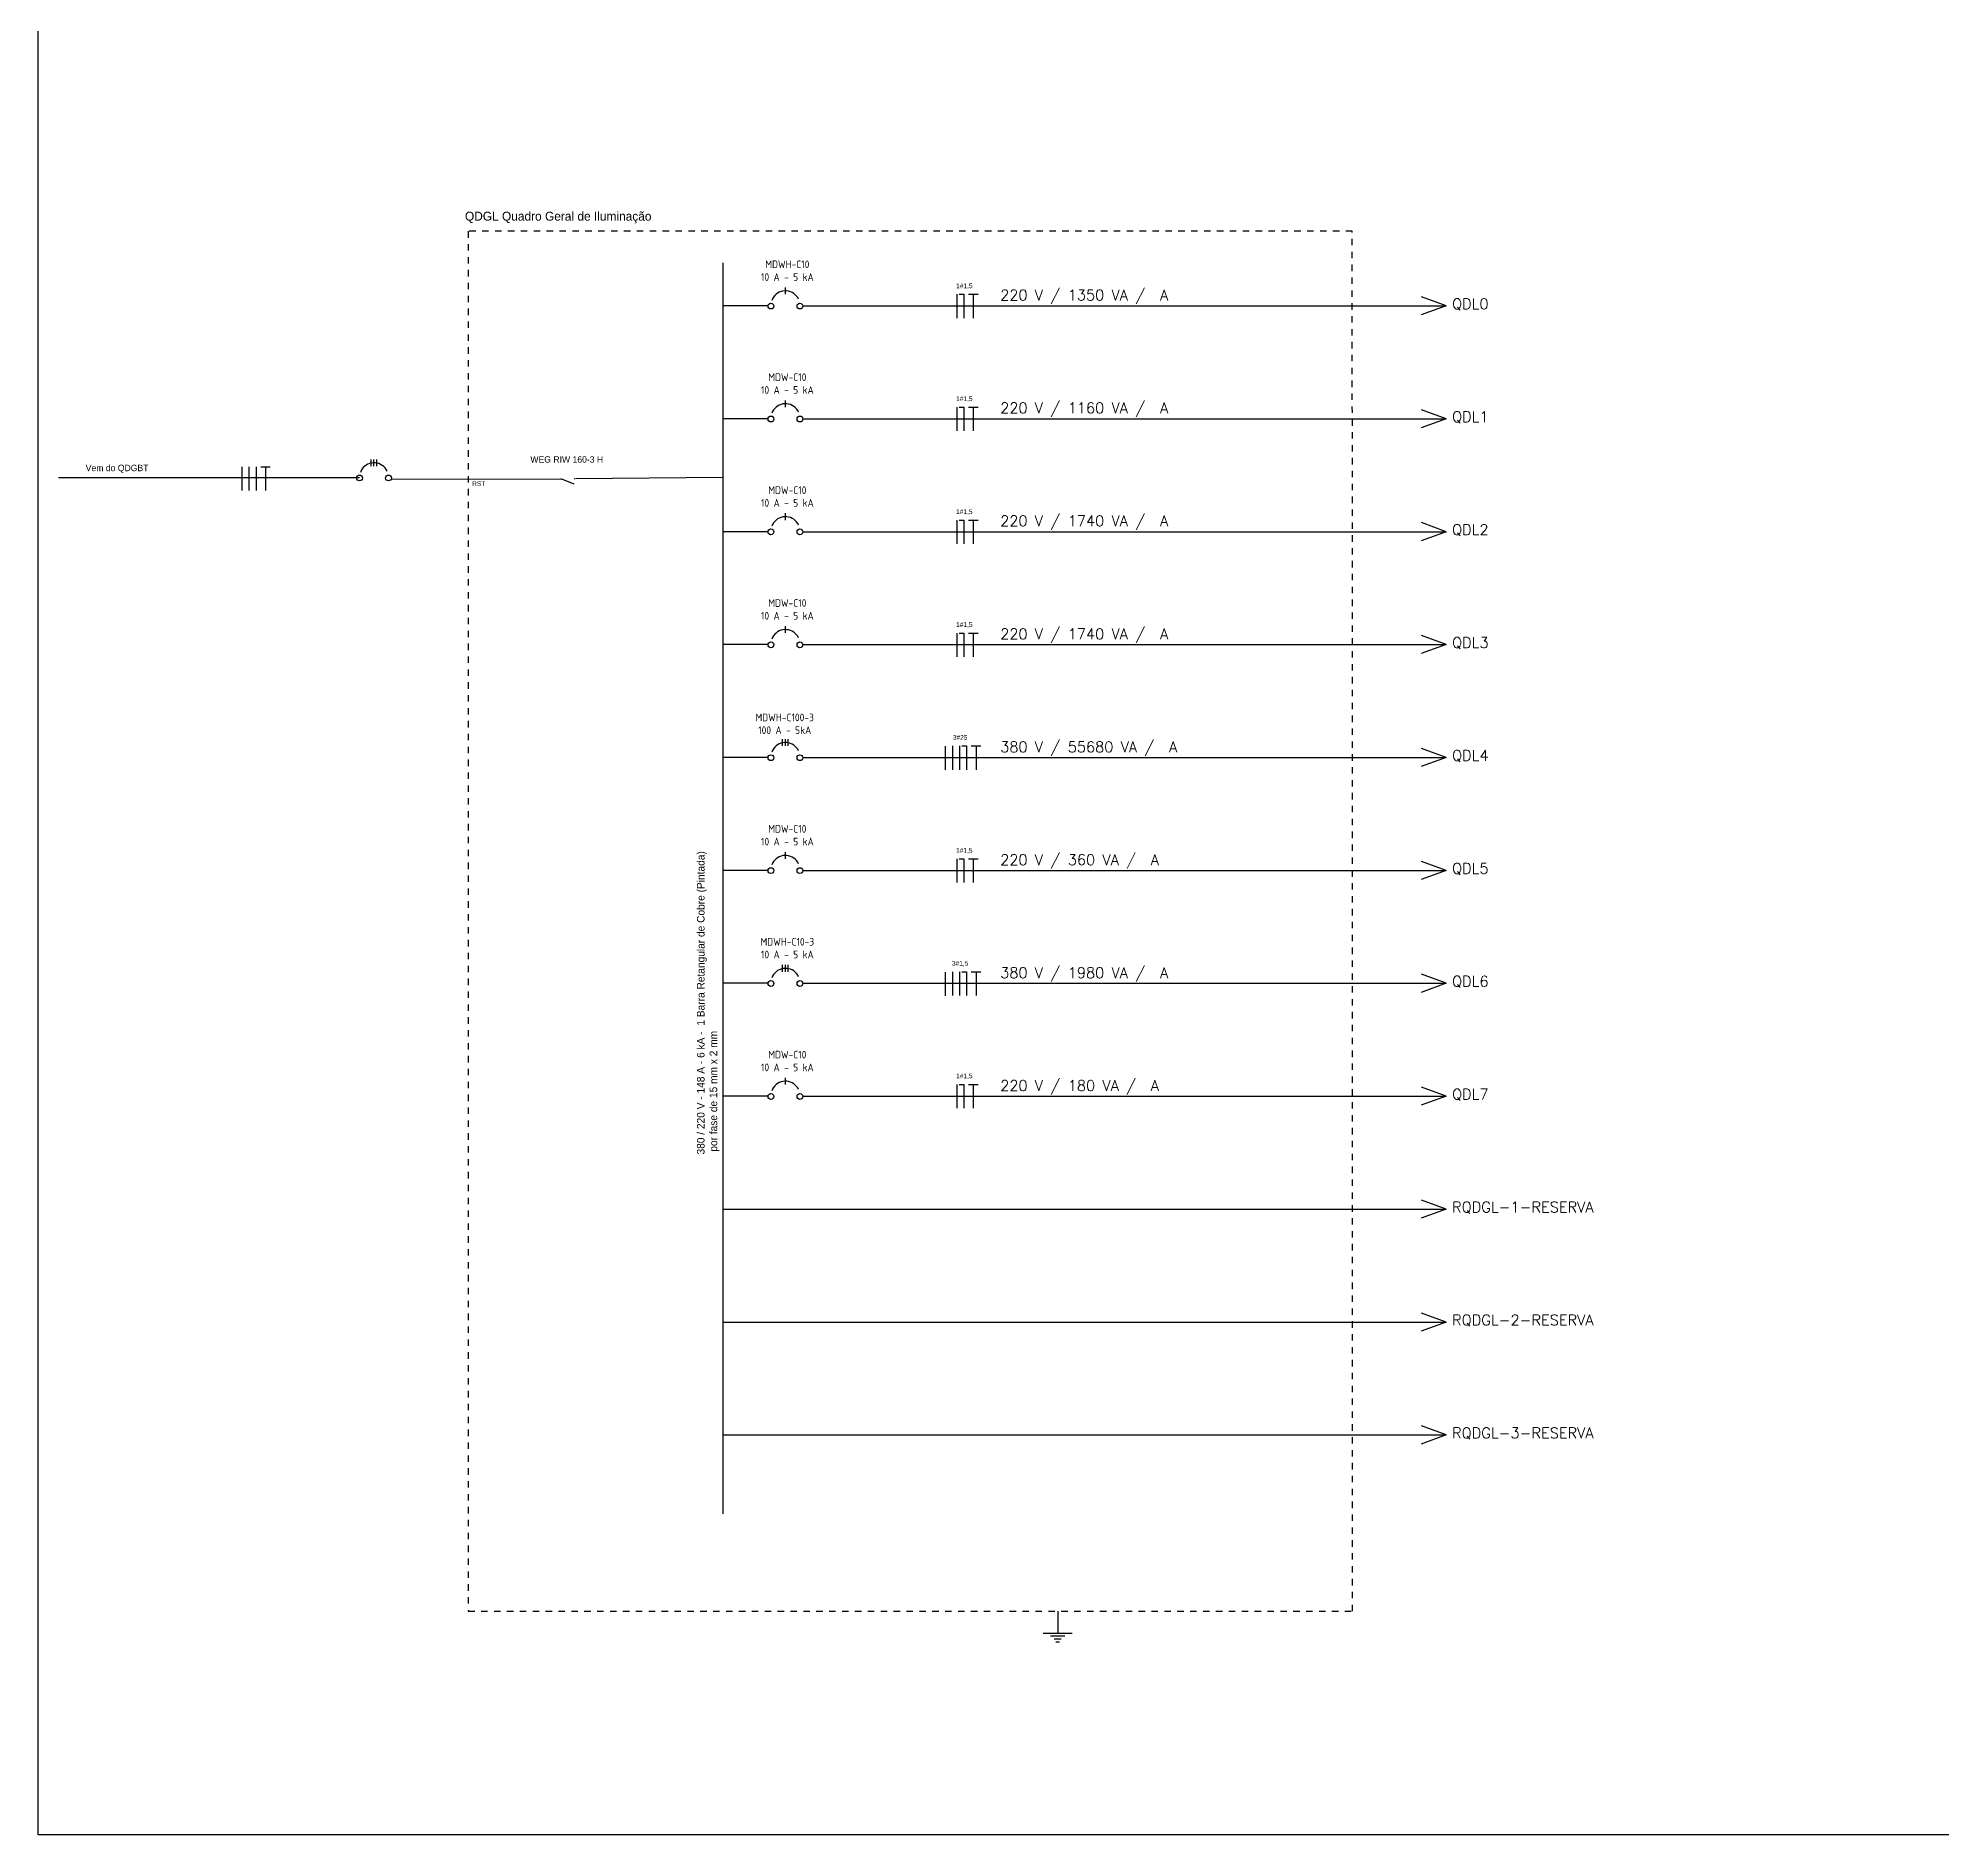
# Model space of a CAD drawing. Extents: x 196 to 487, y -28 to 149.
# Drawn here: x 360.94 to 390.48, y -27.95 to -0.06 of the extents above; entities that cross this region are included whole.
import ezdxf

# ---------------------------------------------------------------- set-up
doc = ezdxf.new("R2010")
doc.units = 0
doc.header["$MEASUREMENT"] = 0
doc.linetypes.add('DASHED2', pattern=[0.375, 0.25, -0.125])
for name, color, linetype in [('DIAGRAMAS', 254, 'CONTINUOUS'), ('UNIFILAR DESENHO', 50, 'CONTINUOUS'), ('UNIFILAR TEXTO', 7, 'CONTINUOUS'), ('UNIFILAR-TEXTO', 7, 'CONTINUOUS')]:
    doc.layers.add(name, color=color, linetype=linetype)
doc.styles.add('ARIAL', font='arial.ttf')
doc.styles.add('ROMANS', font='romans')

msp = doc.modelspace()

# ---------------------------------------------------------------- hatches: boundary and pattern name
at = {"layer": 'UNIFILAR DESENHO', "linetype": 'Continuous', "transparency": 33554687}
h = msp.add_hatch(color=256, dxfattribs=at)
h.dxf.hatch_style = 1
h.paths.add_polyline_path([(369.044, -6.902, 1), (369.062, -6.902, 1)])
h.paths.add_polyline_path([(369.254, -6.902, 1), (369.273, -6.902, 1)])

# ---------------------------------------------------------------- linework, layer by layer
at = {"layer": 'DIAGRAMAS'}
msp.add_lwpolyline([(360.94, 147.413), (421.222, 147.413), (421.222, -27.952), (360.94, -27.952)], close=True, dxfattribs=at)
at = {"layer": 'UNIFILAR DESENHO', "linetype": 'DASHED2', "ltscale": 0.05}
for p, q in [((381.33, -3.061), (367.614, -3.061)), ((367.614, -3.061), (367.614, -24.479)), ((381.334, -24.479), (381.33, -3.061)), ((367.614, -24.479), (381.334, -24.479))]:
    msp.add_line(p, q, dxfattribs=at)
at = {"layer": 'UNIFILAR DESENHO'}
for p, q in [((371.57, -22.969), (371.57, -3.553)), ((372.535, -4.039), (372.535, -3.934)), ((375.193, -4.039), (375.193, -4.408)), ((375.23, -4.039), (375.304, -4.039)), ((375.304, -4.039), (375.304, -4.408)), ((375.377, -4.039), (375.524, -4.039)), ((375.45, -4.039), (375.45, -4.408)), ((382.784, -4.219), (382.405, -4.079)), ((372.266, -4.219), (371.57, -4.219)), ((372.805, -4.219), (382.784, -4.219)), ((382.784, -4.219), (382.4, -4.36)), ((372.535, -5.791), (372.535, -5.686)), ((375.193, -5.792), (375.193, -6.16)), ((375.23, -5.792), (375.304, -5.792)), ((375.304, -5.792), (375.304, -6.16)), ((375.377, -5.792), (375.524, -5.792)), ((375.45, -5.792), (375.45, -6.16)), ((382.784, -5.972), (382.405, -5.832)), ((372.266, -5.972), (371.57, -5.972)), ((372.805, -5.972), (382.784, -5.972)), ((382.784, -5.972), (382.4, -6.112)), ((364.1, -6.717), (364.1, -7.085)), ((364.21, -6.717), (364.21, -7.085)), ((364.321, -6.717), (364.321, -7.085)), ((364.394, -6.717), (364.541, -6.717)), ((364.467, -6.717), (364.467, -7.085)), ((366.106, -6.707), (366.106, -6.602)), ((366.151, -6.707), (366.151, -6.602)), ((366.196, -6.707), (366.196, -6.602)), ((366.418, -6.909), (369.061, -6.905)), ((369.277, -6.901), (371.57, -6.879)), ((372.535, -7.544), (372.535, -7.439)), ((375.193, -7.544), (375.193, -7.913)), ((375.23, -7.544), (375.304, -7.544)), ((375.304, -7.544), (375.304, -7.913)), ((375.377, -7.544), (375.524, -7.544)), ((375.45, -7.544), (375.45, -7.913)), ((382.784, -7.724), (382.405, -7.584)), ((372.266, -7.724), (371.57, -7.724)), ((372.805, -7.724), (382.784, -7.724)), ((382.784, -7.724), (382.4, -7.865)), ((372.535, -9.296), (372.535, -9.191)), ((375.193, -9.297), (375.193, -9.665)), ((375.23, -9.297), (375.304, -9.297)), ((375.304, -9.297), (375.304, -9.665)), ((375.377, -9.297), (375.524, -9.297)), ((375.45, -9.297), (375.45, -9.665)), ((382.784, -9.477), (382.405, -9.337)), ((372.266, -9.477), (371.57, -9.477)), ((372.805, -9.477), (382.784, -9.477)), ((382.784, -9.477), (382.4, -9.617)), ((372.49, -11.049), (372.49, -10.944)), ((372.535, -11.049), (372.535, -10.944)), ((372.58, -11.049), (372.58, -10.944)), ((375.014, -11.054), (375.014, -11.422)), ((375.125, -11.049), (375.125, -11.418)), ((375.235, -11.049), (375.235, -11.418)), ((375.272, -11.049), (375.346, -11.049)), ((375.346, -11.049), (375.346, -11.418)), ((375.419, -11.049), (375.566, -11.049)), ((375.492, -11.049), (375.492, -11.418)), ((382.784, -11.229), (382.405, -11.089)), ((372.266, -11.229), (371.57, -11.229)), ((372.805, -11.229), (382.784, -11.229)), ((382.784, -11.229), (382.4, -11.37)), ((372.535, -12.801), (372.535, -12.696)), ((372.266, -12.982), (371.57, -12.982)), ((372.805, -12.982), (382.784, -12.982)), ((375.193, -12.802), (375.193, -13.17)), ((375.23, -12.802), (375.304, -12.802)), ((375.304, -12.802), (375.304, -13.17)), ((375.377, -12.802), (375.524, -12.802)), ((375.45, -12.802), (375.45, -13.17)), ((382.784, -12.982), (382.4, -13.122)), ((382.784, -12.982), (382.405, -12.842)), ((372.49, -14.554), (372.49, -14.449)), ((372.535, -14.554), (372.535, -14.449)), ((372.58, -14.554), (372.58, -14.449)), ((372.266, -14.734), (371.57, -14.734)), ((372.805, -14.734), (382.784, -14.734)), ((375.014, -14.559), (375.014, -14.927)), ((375.125, -14.554), (375.125, -14.923)), ((375.235, -14.554), (375.235, -14.923)), ((375.272, -14.554), (375.346, -14.554)), ((375.346, -14.554), (375.346, -14.923)), ((375.419, -14.554), (375.566, -14.554)), ((375.492, -14.554), (375.492, -14.923)), ((382.784, -14.734), (382.4, -14.875)), ((382.784, -14.734), (382.405, -14.594)), ((372.535, -16.306), (372.535, -16.201)), ((372.266, -16.487), (371.57, -16.487)), ((372.805, -16.487), (382.784, -16.487)), ((375.193, -16.303), (375.193, -16.671)), ((375.23, -16.303), (375.304, -16.303)), ((375.304, -16.303), (375.304, -16.671)), ((375.377, -16.303), (375.524, -16.303)), ((375.45, -16.303), (375.45, -16.671)), ((382.784, -16.487), (382.4, -16.627)), ((382.784, -16.487), (382.405, -16.347)), ((371.57, -18.239), (382.784, -18.239)), ((382.784, -18.239), (382.4, -18.38)), ((382.784, -18.239), (382.405, -18.099)), ((371.57, -19.992), (382.784, -19.992)), ((382.784, -19.992), (382.4, -20.132)), ((382.784, -19.992), (382.405, -19.852)), ((371.57, -21.744), (382.784, -21.744)), ((382.784, -21.744), (382.4, -21.885)), ((382.784, -21.744), (382.405, -21.604)), ((376.759, -24.479), (376.759, -24.818)), ((376.534, -24.818), (376.984, -24.818)), ((376.646, -24.863), (376.871, -24.863)), ((376.702, -24.908), (376.815, -24.908)), ((376.731, -24.953), (376.787, -24.953))]:
    msp.add_line(p, q, dxfattribs=at)
at = {"layer": 'UNIFILAR DESENHO', "linetype": 'Continuous'}
for p, q in [((365.927, -6.89), (361.256, -6.89)), ((369.061, -6.905), (369.251, -6.982))]:
    msp.add_line(p, q, dxfattribs=at)
at = {"layer": 'UNIFILAR DESENHO'}
for points in [[(372.739, -4.116), (372.725, -4.091), (372.708, -4.067), (372.687, -4.046), (372.664, -4.027), (372.639, -4.012), (372.612, -4), (372.584, -3.992), (372.555, -3.987), (372.525, -3.987), (372.496, -3.99), (372.468, -3.997), (372.44, -4.007), (372.414, -4.022), (372.391, -4.039), (372.369, -4.059), (372.351, -4.082), (372.336, -4.108), (372.324, -4.134)], [(372.739, -5.869), (372.725, -5.843), (372.708, -5.819), (372.687, -5.798), (372.664, -5.78), (372.639, -5.764), (372.612, -5.752), (372.584, -5.744), (372.555, -5.74), (372.525, -5.739), (372.496, -5.742), (372.468, -5.749), (372.44, -5.76), (372.414, -5.774), (372.391, -5.792), (372.369, -5.812), (372.351, -5.835), (372.336, -5.86), (372.324, -5.887)], [(366.355, -6.785), (366.341, -6.759), (366.324, -6.735), (366.303, -6.714), (366.28, -6.695), (366.255, -6.68), (366.228, -6.668), (366.2, -6.66), (366.171, -6.655), (366.142, -6.655), (366.112, -6.658), (366.084, -6.665), (366.056, -6.676), (366.031, -6.69), (366.007, -6.707), (365.986, -6.728), (365.967, -6.751), (365.952, -6.776), (365.94, -6.803)], [(372.739, -7.621), (372.725, -7.596), (372.708, -7.572), (372.687, -7.551), (372.664, -7.532), (372.639, -7.517), (372.612, -7.505), (372.584, -7.497), (372.555, -7.492), (372.525, -7.492), (372.496, -7.495), (372.468, -7.502), (372.44, -7.513), (372.414, -7.527), (372.391, -7.544), (372.369, -7.564), (372.351, -7.587), (372.336, -7.613), (372.324, -7.639)], [(372.739, -9.374), (372.725, -9.348), (372.708, -9.324), (372.687, -9.303), (372.664, -9.285), (372.639, -9.269), (372.612, -9.257), (372.584, -9.249), (372.555, -9.245), (372.525, -9.244), (372.496, -9.247), (372.468, -9.254), (372.44, -9.265), (372.414, -9.279), (372.391, -9.297), (372.369, -9.317), (372.351, -9.34), (372.336, -9.365), (372.324, -9.392)], [(372.739, -11.126), (372.725, -11.101), (372.708, -11.077), (372.687, -11.056), (372.664, -11.037), (372.639, -11.022), (372.612, -11.01), (372.584, -11.002), (372.555, -10.997), (372.525, -10.997), (372.496, -11), (372.468, -11.007), (372.44, -11.018), (372.414, -11.032), (372.391, -11.049), (372.369, -11.069), (372.351, -11.092), (372.336, -11.118), (372.324, -11.144)], [(372.739, -12.879), (372.725, -12.853), (372.708, -12.829), (372.687, -12.808), (372.664, -12.79), (372.639, -12.774), (372.612, -12.763), (372.584, -12.754), (372.555, -12.75), (372.525, -12.749), (372.496, -12.752), (372.468, -12.759), (372.44, -12.77), (372.414, -12.784), (372.391, -12.802), (372.369, -12.822), (372.351, -12.845), (372.336, -12.87), (372.324, -12.897)], [(372.739, -14.631), (372.725, -14.606), (372.708, -14.582), (372.687, -14.561), (372.664, -14.542), (372.639, -14.527), (372.612, -14.515), (372.584, -14.507), (372.555, -14.502), (372.525, -14.502), (372.496, -14.505), (372.468, -14.512), (372.44, -14.523), (372.414, -14.537), (372.391, -14.554), (372.369, -14.574), (372.351, -14.597), (372.336, -14.623), (372.324, -14.649)], [(372.739, -16.384), (372.725, -16.358), (372.708, -16.334), (372.687, -16.313), (372.664, -16.295), (372.639, -16.279), (372.612, -16.268), (372.584, -16.259), (372.555, -16.255), (372.525, -16.254), (372.496, -16.257), (372.468, -16.264), (372.44, -16.275), (372.414, -16.289), (372.391, -16.307), (372.369, -16.327), (372.351, -16.35), (372.336, -16.375), (372.324, -16.402)]]:
    msp.add_lwpolyline(points, dxfattribs=at)
for centre in [(372.31, -4.222), (372.76, -4.222), (372.31, -5.975), (372.76, -5.975), (365.927, -6.89), (366.377, -6.89), (372.31, -7.727), (372.76, -7.727), (372.31, -9.48), (372.76, -9.48), (372.31, -11.232), (372.76, -11.232), (372.31, -12.985), (372.76, -12.985), (372.31, -14.737), (372.76, -14.737), (372.31, -16.49), (372.76, -16.49)]:
    msp.add_circle(centre, 0.045, dxfattribs=at)

# ---------------------------------------------------------------- texts
at = {"layer": 'UNIFILAR TEXTO', "attachment_point": 1}
for s, insert, char_height, width in [('QDGL Quadro Geral de Iluminação', (367.563, -2.758), 0.13807, 4.18815), ('\\A1;\\pxqc;1#1,5', (375.023, -3.871), 0.07364, 0.57532), ('\\A1;\\pxqc;1#1,5', (375.023, -5.623), 0.07364, 0.57532), ('Vem do QDGBT', (361.679, -6.685), 0.1, 1.49838), ('WEG RIW 160-3 H', (368.578, -6.553), 0.1, 1.49838), ('\\A1;\\pxqc;1#1,5', (375.023, -7.376), 0.07364, 0.57532), ('\\A1;\\pxqc;1#1,5', (375.023, -9.128), 0.07364, 0.57532), ('\\A1;\\pxqc;3#25', (374.958, -10.881), 0.07364, 0.57532), ('\\A1;\\pxqc;1#1,5', (375.023, -12.633), 0.07364, 0.57532), ('\\A1;\\pxqc;3#1,5', (374.958, -14.386), 0.07364, 0.57532), ('\\A1;\\pxqc;1#1,5', (375.023, -16.134), 0.07364, 0.57532)]:
    msp.add_mtext(s, dxfattribs=dict(at, insert=insert, char_height=char_height, width=width))
at = {"layer": 'UNIFILAR TEXTO', "char_height": 0.1189, "width": 2.25774, "attachment_point": 8, "line_spacing_factor": 0.6, "style": 'ARIAL'}
for s, insert in [('\\pxsm1;{\\Fisocp|c0;MDWH-C10\\P\\Fisocp2|c0;10 A - 5 kA}', (372.565, -3.832)), ('\\pxsm1;{\\Fisocp|c0;MDW-C10\\P\\Fisocp2|c0;10 A - 5 kA}', (372.565, -5.584)), ('\\pxsm1;{\\Fisocp|c0;MDW-C10\\P\\Fisocp2|c0;10 A - 5 kA}', (372.565, -7.337)), ('\\pxsm1,t11;{\\Fisocp|c0;MDW-C10\\P\\ptz;\\Fisocp2|c0;10 A - 5 kA}', (372.565, -9.089)), ('\\pxsm1;{\\Fisocp|c0;MDWH-C100-3\\P100 A - 5kA}', (372.524, -10.865)), ('\\pxsm1;{\\Fisocp|c0;MDW-C10\\P\\Fisocp2|c0;10 A - 5 kA}', (372.565, -12.594)), ('\\pxsm1;{\\Fisocp|c0;MDWH-C10-3\\P\\Fisocp2|c0;10 A - 5 kA}', (372.565, -14.347)), ('\\pxsm1;{\\Fisocp|c0;MDW-C10\\P\\Fisocp2|c0;10 A - 5 kA}', (372.565, -16.099))]:
    msp.add_mtext(s, dxfattribs=dict(at, insert=insert))
at = {"layer": 'UNIFILAR TEXTO', "insert": (367.674, -6.942), "char_height": 0.0736, "attachment_point": 1}
msp.add_mtext('RST', dxfattribs=at)
msp.add_mtext('RST', dxfattribs=at)
at = {"layer": 'UNIFILAR TEXTO', "insert": (371.162, -17.391), "char_height": 0.117899, "attachment_point": 1, "rotation": 90}
msp.add_mtext('\\A1;380 / 220 V - 148 A - 6 kA - {\\A0;\\fArial|b0|i0|c0|p34; \\Ftxt|c0;1 Barra Retangular de Cobre (Pintada)\\P por fase de 15 mm x 2 mm}', dxfattribs=at)
at = {"layer": 'UNIFILAR-TEXTO', "attachment_point": 1, "style": 'ROMANS'}
for s, insert, char_height, width in [('220 V / 1350 VA /  A ', (375.867, -3.968), 0.16522, 5.39319), ('QDL0', (382.878, -4.105), 0.1652, 1.74808), ('220 V / 1160 VA /  A ', (375.867, -5.72), 0.16522, 5.39319), ('QDL1', (382.878, -5.857), 0.1652, 1.74808), ('220 V / 1740 VA /  A ', (375.867, -7.473), 0.16522, 5.39319), ('QDL2', (382.878, -7.61), 0.1652, 1.74808), ('220 V / 1740 VA /  A ', (375.867, -9.229), 0.16522, 5.39319), ('QDL3', (382.878, -9.362), 0.1652, 1.74808), ('380 V / 55680 VA /  A ', (375.867, -10.982), 0.16522, 5.39319), ('QDL4', (382.878, -11.115), 0.1652, 1.74808), ('220 V / 360 VA /  A ', (375.867, -12.734), 0.16522, 5.39319), ('QDL5', (382.878, -12.867), 0.1652, 1.74808), ('380 V / 1980 VA /  A ', (375.867, -14.487), 0.16522, 5.39319), ('QDL6', (382.878, -14.62), 0.1652, 1.74808), ('220 V / 180 VA /  A ', (375.867, -16.239), 0.16522, 5.39319), ('QDL7', (382.878, -16.372), 0.1652, 1.74808), ('RQDGL-1-RESERVA', (382.878, -18.125), 0.16522, 1.74808), ('RQDGL-2-RESERVA', (382.878, -19.877), 0.16522, 1.74808), ('RQDGL-3-RESERVA', (382.878, -21.63), 0.16522, 1.74808)]:
    msp.add_mtext(s, dxfattribs=dict(at, insert=insert, char_height=char_height, width=width))

doc.saveas('drawing.dxf')
